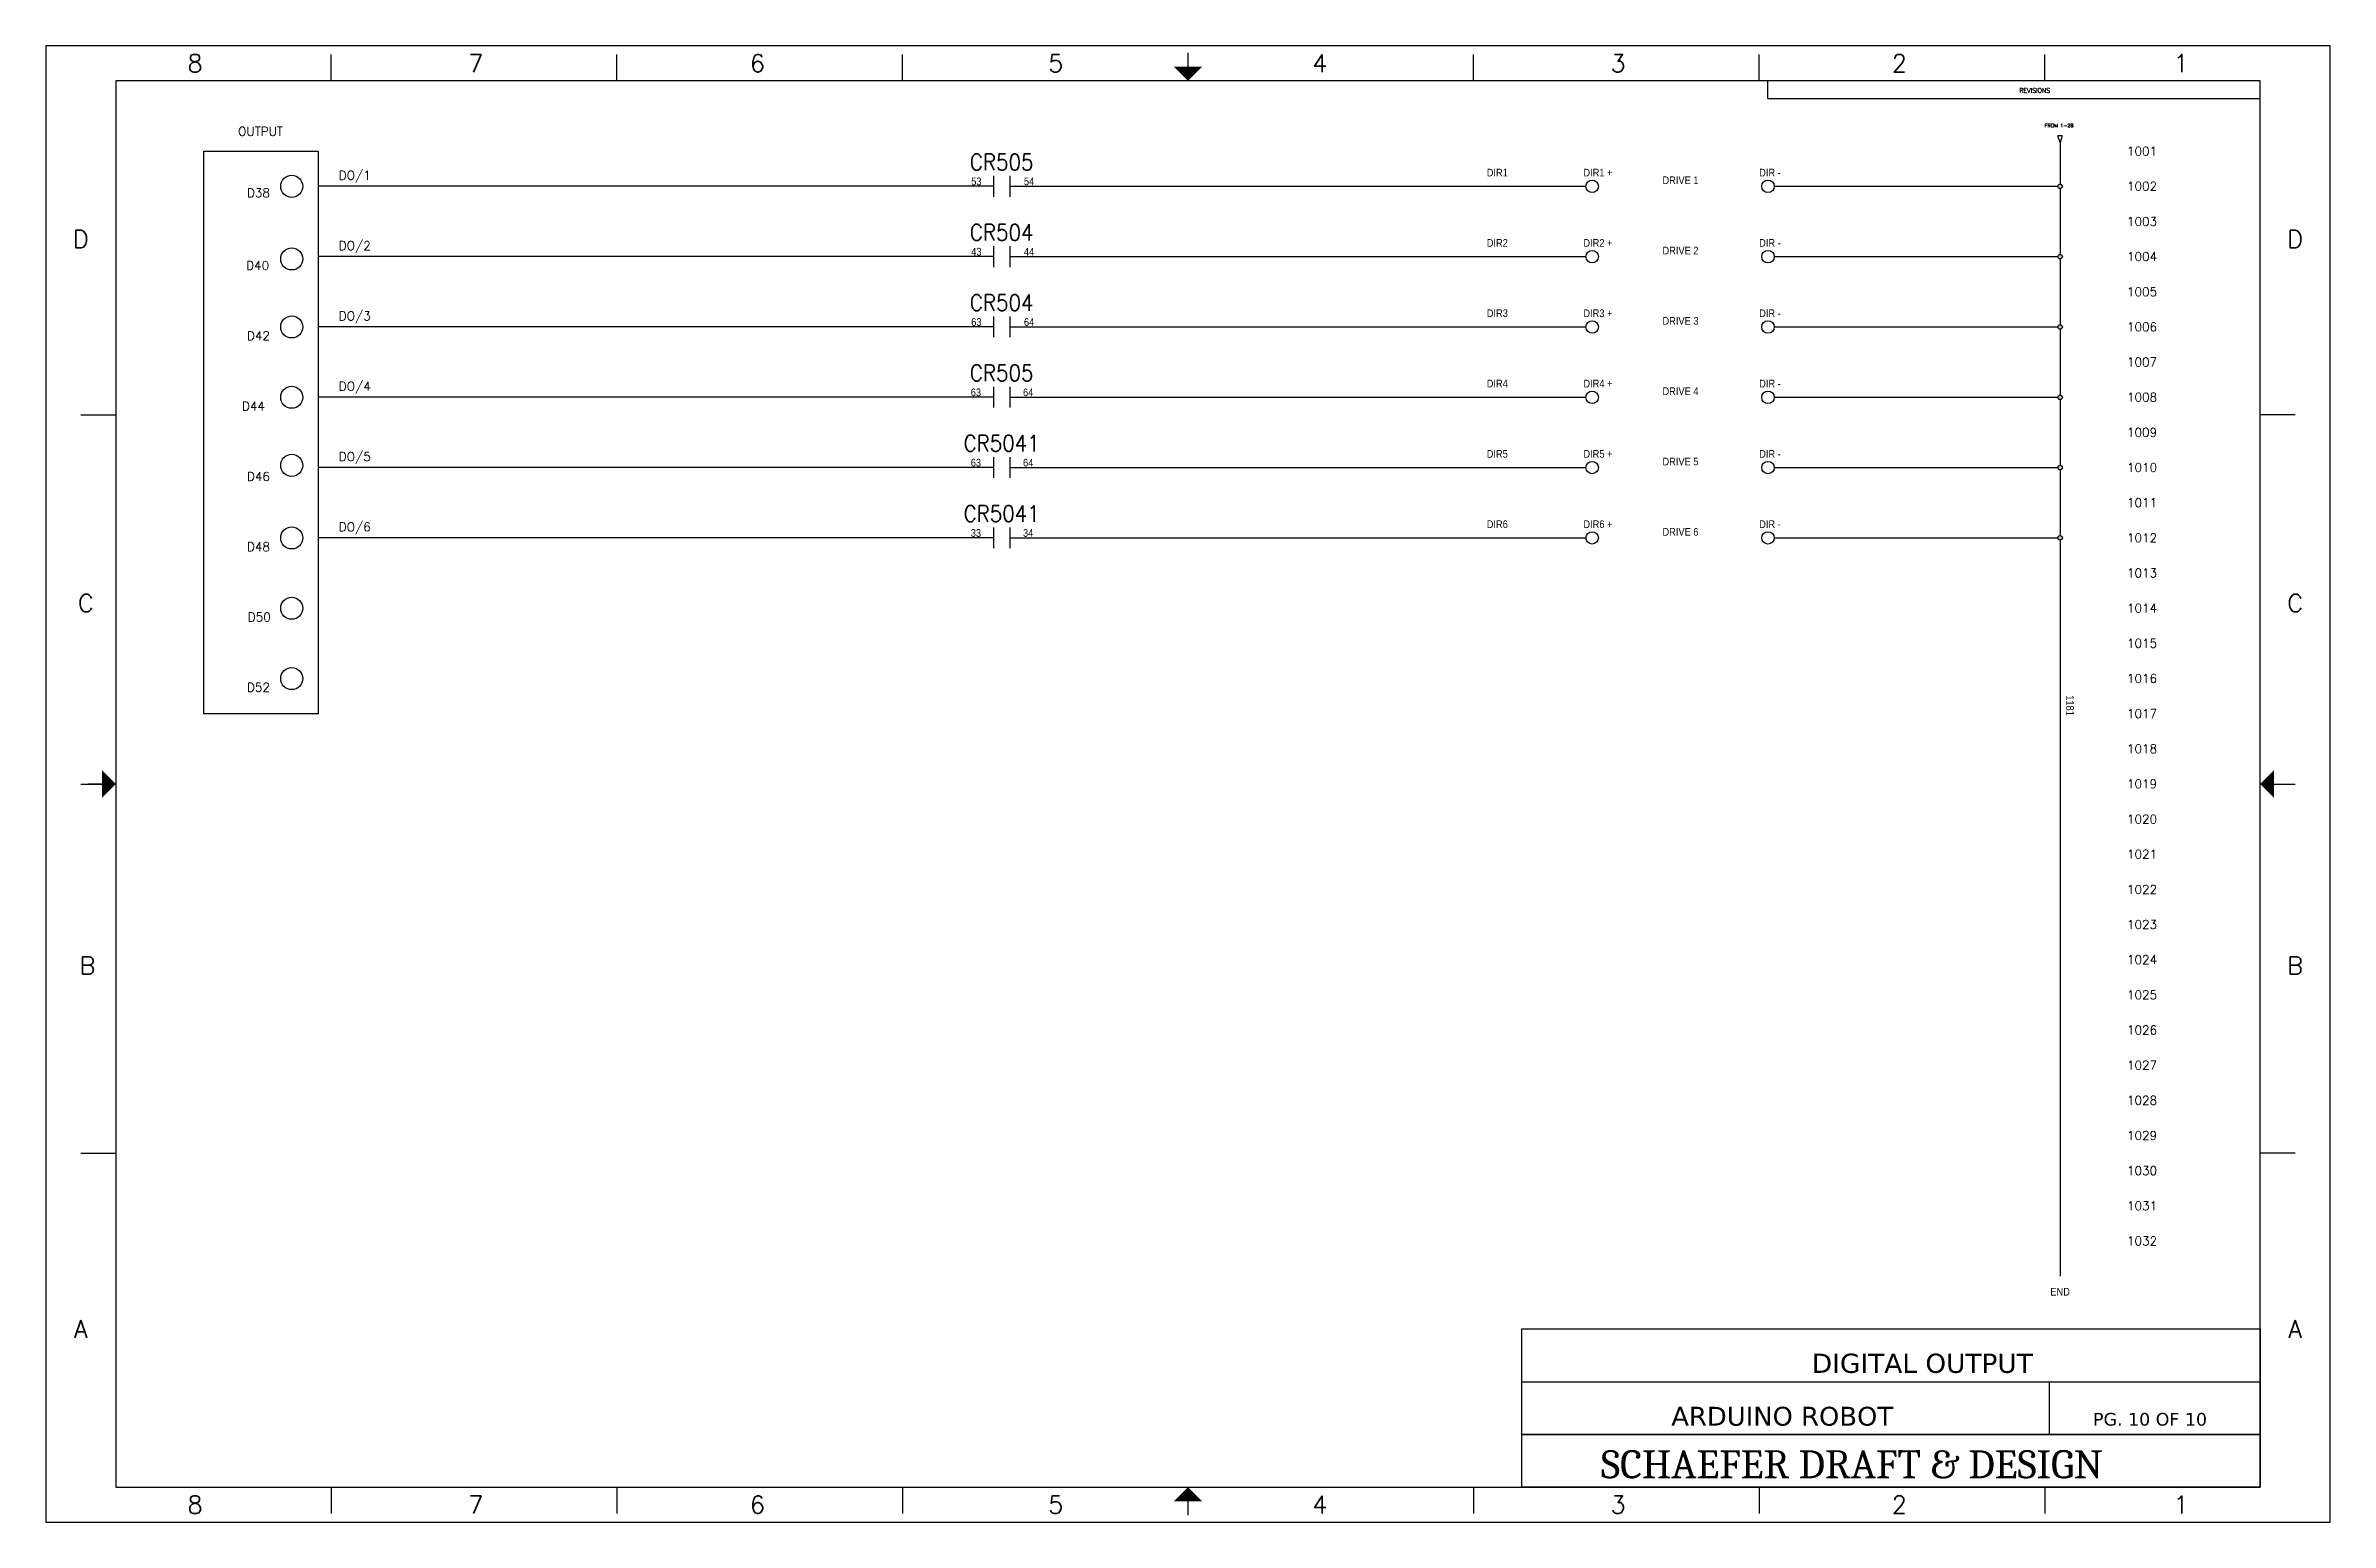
# Model space of a CAD drawing. Header units: inches. Extents: x 1.5 to 34, y 1.5 to 22.5.
import ezdxf
from ezdxf.enums import TextEntityAlignment as Align

# ---------------------------------------------------------------- set-up
doc = ezdxf.new("R2010")
doc.units = ezdxf.units.IN
doc.header["$MEASUREMENT"] = 0
doc.layers.add('PSYMS', color=7, linetype='Continuous')
doc.layers.add('Title Block', color=7, linetype='Continuous')
doc.styles.add('AW_TAG', font='txt', dxfattribs={"width": 0.9, "height": 0.109375})
doc.styles.add('Roman', font='romans')
doc.styles.get("Standard").update_dxf_attribs({"font": 'cambriab.ttf'})
doc.styles.add('Textstil62', font='verdana.ttf')
doc.styles.add('WD', font='romans.shx')

# ---------------------------------------------------------------- blocks, each defined once
blk = doc.blocks.new('ANSI_border_D')
blk.add_line((24.5, 20.25), (31.5, 20.25))
at = {"layer": 'Title Block'}
for p, q in [((0, 21), (0, 0)), ((32.5, 21), (0, 21)), ((4.062, 20.5), (4.062, 20.875)), ((8.125, 20.5), (8.125, 20.875)), ((12.187, 20.5), (12.187, 20.875)), ((16.25, 20.5), (16.25, 20.875)), ((20.312, 20.5), (20.312, 20.875)), ((24.375, 20.5), (24.375, 20.875)), ((28.437, 20.5), (28.437, 20.875)), ((32.5, 0), (32.5, 21)), ((32.5, 20.5), (32.5, 20.875)), ((1, 20.5), (1, 0.5)), ((31.5, 20.5), (1, 20.5)), ((24.5, 20.25), (24.5, 20.5)), ((31.5, 0.5), (31.5, 20.5)), ((0.5, 15.75), (1, 15.75)), ((32, 15.75), (31.5, 15.75)), ((0.5, 10.5), (1, 10.5)), ((31.5, 10.5), (32, 10.5)), ((0.5, 5.25), (1, 5.25)), ((32, 5.25), (31.5, 5.25)), ((1, 0.5), (31.5, 0.5)), ((4.062, 0.5), (4.062, 0.125)), ((8.125, 0.5), (8.125, 0.125)), ((12.187, 0.5), (12.187, 0.125)), ((16.25, 0.125), (16.25, 0.5)), ((20.312, 0.5), (20.312, 0.125)), ((24.375, 0.5), (24.375, 0.125)), ((28.437, 0.5), (28.437, 0.125)), ((32.5, 0.125), (32.5, 0.5)), ((0, 0), (32.5, 0))]:
    blk.add_line(p, q, dxfattribs=at)
at = {"layer": 'Title Block', "const_width": 0.02}
for points in [[(16.25, 20.9), (16.25, 20.7)], [(0.6, 10.5), (0.6, 10.5)], [(0.6, 10.5), (0.8, 10.5)], [(31.9, 10.5), (31.9, 10.5)], [(16.25, 0.1), (16.25, 0.3)]]:
    blk.add_lwpolyline(points, dxfattribs=at)
at = {"layer": 'Title Block'}
for points in [[(16.05, 20.7), (16.45, 20.7), (16.25, 20.5)], [(0.8, 10.3), (0.8, 10.7), (1, 10.5)], [(31.7, 10.3), (31.7, 10.7), (31.5, 10.5)], [(16.05, 0.3), (16.45, 0.3), (16.25, 0.5)]]:
    blk.add_solid(points, dxfattribs=at)
at = {"layer": 'Title Block', "style": 'Roman'}
for s, p in [('8', (2.125, 20.75)), ('7', (6.119, 20.75)), ('6', (10.125, 20.75)), ('5', (14.369, 20.75)), ('4', (18.125, 20.75)), ('3', (22.369, 20.75)), ('2', (26.369, 20.75)), ('1', (30.375, 20.75)), ('D', (0.5, 18.25)), ('D', (32, 18.25)), ('C', (0.571, 13.073)), ('C', (32, 13.073)), ('B', (0.595, 7.919)), ('B', (32, 7.919)), ('A', (0.5, 2.75)), ('A', (32, 2.75)), ('8', (2.125, 0.25)), ('7', (6.119, 0.25)), ('6', (10.125, 0.25)), ('5', (14.369, 0.25)), ('4', (18.125, 0.25)), ('3', (22.369, 0.25)), ('2', (26.369, 0.25)), ('1', (30.375, 0.25))]:
    blk.add_text(s, height=0.25, dxfattribs=at).set_placement(p, align=Align.MIDDLE_CENTER)
blk.add_text('REVISIONS', height=0.065, dxfattribs=at).set_placement((28.075, 20.332))
blk = doc.blocks.new('HA1X1')
for p, q in [((-0.09375, 0.03125), (0, 0)), ((0, 0), (-0.09375, -0.03125))]:
    blk.add_line(p, q)
at = {"style": 'WD', "flags": 1}
blk.add_attdef('X4TERM01', (0, 0), '', height=0.01, dxfattribs=at)
at = {"style": 'WD', "width": 0.9}
blk.add_attdef('DESC1', (0.1, 0.0406), '', height=0.125, dxfattribs=at)
blk.add_attdef('DESC2', text='', height=0.125, dxfattribs=at).set_placement((0.1, -0.025), align=Align.TOP_LEFT)
blk = doc.blocks.new('HCR21')
at = {"linetype": 'Continuous'}
for p, q in [((-0.062, 0.08), (-0.062, -0.08)), ((0.062, 0.08), (0.062, -0.08))]:
    blk.add_line(p, q, dxfattribs=at)
at = {"style": 'WD'}
for tag, width, p in [('INST', 0.7, (0, 0.451)), ('LOC', 0.7, (0, 0.281)), ('TAG2', 0.9, (0, 0.125)), ('XREF', 0.7, (0, -0.297)), ('DESC1', 0.7, (0, -0.449)), ('DESC2', 0.7, (0, -0.597)), ('DESC3', 0.7, (0, -0.744))]:
    blk.add_attdef(tag, text='', height=0.125, dxfattribs=dict(at, width=width)).set_placement(p, align=Align.CENTER)
for tag, p, height, flags in [('X4TERM01', (-0.062, 0), 0.0125, 1), ('X1TERM02', (0.062, 0), 0.0125, 1), ('FAMILY', (0.097, 0.053), 0.01, 9), ('CONTACT', (0.097, 0.036), 0.01, 1)]:
    blk.add_attdef(tag, p, '', height=height, dxfattribs=dict(at, flags=flags))
for tag, p in [('X2LINK', (0, 0.125)), ('X8LINK', (0, -0.125))]:
    blk.add_attdef(tag, p, '', height=0.01, dxfattribs=at)
at = {"linetype": 'Continuous', "style": 'WD', "flags": 8}
blk.add_attdef('TERM01', text='', height=0.125, dxfattribs=at).set_placement((-0.125, -0.016), align=Align.TOP_RIGHT)
blk.add_attdef('TERM02', text='', height=0.125, dxfattribs=at).set_placement((0.125, -0.016), align=Align.TOP_LEFT)

msp = doc.modelspace()

# ---------------------------------------------------------------- hatches: boundary and pattern name
at = {"layer": 'PSYMS'}
h = msp.add_hatch(dxfattribs=at)
h.set_pattern_fill('ANSI31', color=256)
h.paths.add_polyline_path([(30.188, 20.5, 1), (30.124, 20.5, 1)])
h = msp.add_hatch(color=256, dxfattribs=at)
h.dxf.hatch_style = 1
h.paths.add_polyline_path([(30.124, 20.5, 1), (30.188, 20.5, 1)])
h.paths.add_polyline_path([(30.124, 19.5, 1), (30.188, 19.5, 1)])
h.paths.add_polyline_path([(30.188, 18.5, 1), (30.124, 18.5, 1)])
h.paths.add_polyline_path([(30.188, 17.5, 1), (30.124, 17.5, 1)])
h.paths.add_polyline_path([(30.124, 16.5, 1), (30.188, 16.5, 1)])
h.paths.add_polyline_path([(30.188, 15.5, 1), (30.124, 15.5, 1)])

# ---------------------------------------------------------------- linework, layer by layer
for centre, radius in [((5, 20.5), 0.157), ((23.5, 20.5), 0.0885), ((26, 20.5), 0.0885), ((30.156, 20.5), 0.0322), ((5, 19.468), 0.157), ((23.5, 19.5), 0.0885), ((26, 19.5), 0.0885), ((30.156, 19.5), 0.0322), ((5, 18.5), 0.157), ((23.5, 18.5), 0.0885), ((26, 18.5), 0.0885), ((30.156, 18.5), 0.0322), ((5, 17.5), 0.157), ((23.5, 17.5), 0.0885), ((26, 17.5), 0.0885), ((30.156, 17.5), 0.0322), ((5, 16.532), 0.157), ((23.5, 16.5), 0.0885), ((26, 16.5), 0.0885), ((30.156, 16.5), 0.0322), ((5, 15.5), 0.157), ((23.5, 15.5), 0.0885), ((26, 15.5), 0.0885), ((30.156, 15.5), 0.0322), ((5, 14.5), 0.157), ((5, 13.5), 0.157)]:
    msp.add_circle(centre, radius)
for p, q in [((30.187, 21.219), (30.125, 21.219)), ((30.156, 21.125), (30.156, 20.532)), ((14.984, 20.5), (5.375, 20.5)), ((15.214, 20.5), (23.411, 20.5)), ((26.089, 20.5), (30.124, 20.5)), ((30.156, 20.468), (30.156, 19.532)), ((14.984, 19.5), (5.375, 19.5)), ((15.214, 19.5), (23.411, 19.5)), ((26.089, 19.5), (30.124, 19.5)), ((30.156, 19.468), (30.156, 18.532)), ((14.984, 18.5), (5.375, 18.5)), ((15.214, 18.5), (23.411, 18.5)), ((26.089, 18.5), (30.124, 18.5)), ((30.156, 18.468), (30.156, 17.532)), ((14.984, 17.5), (5.375, 17.5)), ((15.214, 17.5), (23.411, 17.5)), ((26.089, 17.5), (30.124, 17.5)), ((30.156, 17.468), (30.156, 16.532)), ((14.984, 16.5), (5.375, 16.5)), ((15.214, 16.5), (23.411, 16.5)), ((26.089, 16.5), (30.124, 16.5)), ((30.156, 16.468), (30.156, 15.532)), ((14.984, 15.5), (5.375, 15.5)), ((15.214, 15.5), (23.411, 15.5)), ((26.089, 15.5), (30.124, 15.5)), ((30.156, 15.468), (30.156, 5)), ((22.5, 3.5), (33, 3.5)), ((30, 3.5), (30, 2.75))]:
    msp.add_line(p, q, dxfattribs=at)
for points in [[(3.75, 21), (5.375, 21), (5.375, 13), (3.75, 13)], [(33, 2.75), (22.5, 2.75), (22.5, 4.25), (33, 4.25)], [(22.5, 2.75), (33, 2.75), (33, 2), (22.5, 2)]]:
    msp.add_lwpolyline(points, close=True, dxfattribs=at)

# ---------------------------------------------------------------- block references
msp.add_blockref('ANSI_border_D', (1.5, 1.5))
at = {"layer": 'PSYMS', "rotation": 270}
msp.add_blockref('HA1X1', (30.156, 21.125), dxfattribs=at)
at = {"layer": 'PSYMS', "xscale": 1.842327814839665, "yscale": 1.842327814839665, "zscale": 1.842327814839665}
for p, values in [((15.099, 20.5), {'TAG2': 'CR505'}), ((15.099, 19.5), {'TAG2': 'CR504'}), ((15.099, 18.5), {'TAG2': 'CR504'}), ((15.099, 17.5), {'TAG2': 'CR505'}), ((15.099, 16.5), {'TAG2': 'CR5041'}), ((15.099, 15.5), {'TAG2': 'CR5041'})]:
    msp.add_blockref('HCR21', p, dxfattribs=at).add_auto_attribs(values)

# ---------------------------------------------------------------- texts
at = {"style": 'WD'}
for s, p in [('1001', (31.536, 21.001)), ('1002', (31.536, 20.501)), ('1003', (31.536, 20.001)), ('1004', (31.536, 19.501)), ('1005', (31.536, 19.001)), ('1006', (31.536, 18.501)), ('1007', (31.536, 18.001)), ('1008', (31.536, 17.501)), ('1009', (31.536, 17.001)), ('1010', (31.536, 16.501)), ('1011', (31.536, 16.001)), ('1012', (31.536, 15.501)), ('1013', (31.536, 15.001)), ('1014', (31.536, 14.501)), ('1015', (31.536, 14.001)), ('1016', (31.536, 13.501)), ('1017', (31.536, 13.001)), ('1018', (31.536, 12.501)), ('1019', (31.536, 12.001)), ('1020', (31.536, 11.501)), ('1021', (31.536, 11.001)), ('1022', (31.536, 10.501)), ('1023', (31.536, 10.001)), ('1024', (31.536, 9.501)), ('1025', (31.536, 9.001)), ('1026', (31.536, 8.501)), ('1027', (31.536, 8.001)), ('1028', (31.536, 7.501)), ('1029', (31.536, 7.001)), ('1030', (31.536, 6.501)), ('1031', (31.536, 6.001)), ('1032', (31.536, 5.501))]:
    msp.add_text(s, height=0.125, dxfattribs=at).set_placement(p, align=Align.MIDDLE_RIGHT)
at = {"linetype": 'Continuous', "style": 'WD', "flags": 8}
for tag, height, p in [('OUTPUT', 0.125, (4.875, 21.344)), ('FROM', 0.0519, (30.126, 21.391)), ('1-28', 0.0519, (30.348, 21.391)), ('DO/1', 0.125, (6.125, 20.719)), ('D38', 0.125, (4.69, 20.469)), ('DO/2', 0.125, (6.125, 19.719)), ('D40', 0.125, (4.679, 19.437)), ('DO/3', 0.125, (6.125, 18.719)), ('D42', 0.125, (4.69, 18.437)), ('DO/4', 0.125, (6.125, 17.719)), ('D44', 0.125, (4.619, 17.437)), ('DO/5', 0.125, (6.125, 16.719)), ('D46', 0.125, (4.69, 16.437)), ('DO/6', 0.125, (6.125, 15.719)), ('D48', 0.125, (4.69, 15.437)), ('D50', 0.125, (4.702, 14.437)), ('D52', 0.125, (4.69, 13.437))]:
    msp.add_attdef(tag, text='', height=height, dxfattribs=at).set_placement(p, align=Align.TOP_RIGHT)
at = {"layer": 'PSYMS', "style": 'AW_TAG', "width": 0.9}
msp.add_text('END', height=0.1094, dxfattribs=at).set_placement((30.018, 4.724))
at = {"layer": 'PSYMS', "style": 'Textstil62'}
for s, height, p in [('DIGITAL OUTPUT', 0.27341, (26.625, 3.625)), ('ARDUINO ROBOT', 0.26765, (24.625, 2.875)), ('PG. 10 OF 10', 0.18026, (30.625, 2.875))]:
    msp.add_text(s, height=height, dxfattribs=at).set_placement(p)
at = {"layer": 'PSYMS'}
msp.add_text('SCHAEFER DRAFT & DESIGN', height=0.39983, dxfattribs=at).set_placement((23.625, 2.125))
at = {"layer": 'PSYMS', "char_height": 0.1094, "attachment_point": 1, "style": 'AW_TAG'}
for s, width, heights, insert in [('53', 0.5, [0], (14.666, 20.625)), ('54', 0.5, [0], (15.416, 20.625)), ('DIR1 ', 0.70986, [0.118], (22, 20.75)), ('DIR1 +', 0.70986, [0.118], (23.375, 20.75)), ('DRIVE 1', 0.70986, [0.118], (24.5, 20.641)), ('DIR -', 0.70986, [0.118], (25.875, 20.75)), ('43', 0.5, [0], (14.666, 19.625)), ('44', 0.5, [0], (15.416, 19.625)), ('DIR2 ', 0.70986, [0.118], (22, 19.75)), ('DIR2 +', 0.70986, [0.118], (23.375, 19.75)), ('DRIVE 2', 0.70986, [0.118], (24.5, 19.641)), ('DIR -', 0.70986, [0.118], (25.875, 19.75)), ('63', 0.5, [0], (14.666, 18.625)), ('64', 0.5, [0], (15.416, 18.625)), ('DIR3 ', 0.70986, [0.118], (22, 18.75)), ('DIR3 +', 0.70986, [0.118], (23.375, 18.75)), ('DRIVE 3', 0.70986, [0.118], (24.5, 18.641)), ('DIR -', 0.70986, [0.118], (25.875, 18.75)), ('63', 0.5, [0], (14.66, 17.625)), ('64', 0.5, [0], (15.403, 17.625)), ('DIR4 ', 0.70986, [0.118], (22, 17.75)), ('DIR4 +', 0.70986, [0.118], (23.375, 17.75)), ('DRIVE 4', 0.70986, [0.118], (24.5, 17.641)), ('DIR -', 0.70986, [0.118], (25.875, 17.75)), ('63', 0.5, [0], (14.66, 16.625)), ('64', 0.5, [0], (15.403, 16.625)), ('DIR5 ', 0.70986, [0.118], (22, 16.75)), ('DIR5 +', 0.70986, [0.118], (23.375, 16.75)), ('DRIVE 5', 0.70986, [0.118], (24.5, 16.641)), ('DIR -', 0.70986, [0.118], (25.875, 16.75)), ('33', 0.5, [0], (14.66, 15.625)), ('34', 0.5, [0], (15.403, 15.625)), ('DIR6 ', 0.70986, [0.118], (22, 15.75)), ('DIR6 +', 0.70986, [0.118], (23.375, 15.75)), ('DRIVE 6', 0.70986, [0.118], (24.5, 15.641)), ('DIR -', 0.70986, [0.118], (25.875, 15.75))]:
    msp.add_mtext_dynamic_manual_height_columns(s, width=width, gutter_width=5, heights=heights, dxfattribs=dict(at, insert=insert))
at = {"layer": 'PSYMS', "insert": (30.353, 13.262), "char_height": 0.1094, "attachment_point": 1, "rotation": 270, "style": 'AW_TAG'}
msp.add_mtext_dynamic_manual_height_columns('1181', width=0.70986, gutter_width=5, heights=[0.118], dxfattribs=at)

doc.saveas('drawing.dxf')
